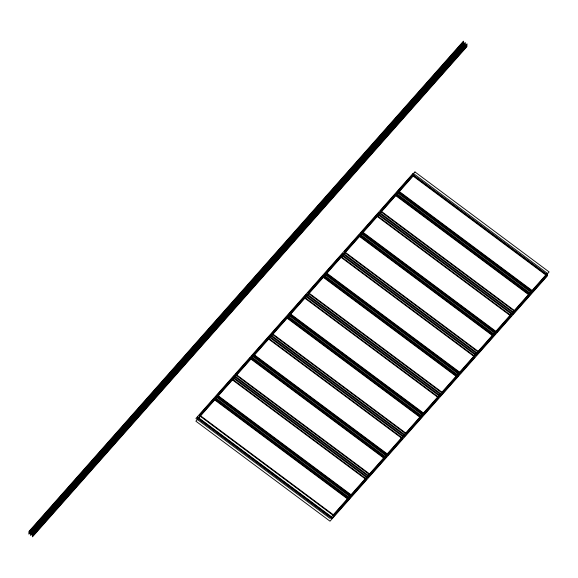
<?xml version="1.0" encoding="UTF-8"?>
<svg xmlns="http://www.w3.org/2000/svg" width="578" height="578" viewBox="0 0 578 578"><rect width="100%" height="100%" fill="white"/><g stroke="black" fill="none" stroke-linecap="round" stroke-linejoin="round"><path stroke-width="0.87" d="M28.958 531.413L463.44 41.161M28.943 532.1L463.426 41.847M28.929 532.793L463.411 42.541M28.914 533.487L463.397 43.234M28.9 534.173L463.383 43.921M30.75 532.743L465.232 42.49M30.735 533.436L465.218 43.184M30.721 534.123L465.203 43.877M30.706 534.816L465.189 44.564M30.692 535.51L465.174 45.257M32.527 534.31L467.017 43.827M32.52 534.766L467.002 44.513M32.505 535.459L466.988 45.207M32.491 536.153L466.973 45.9M32.476 536.839L466.959 46.587M197.719 417.07L331.859 517.057M197.705 417.757L331.844 517.751M413.169 173.292L195.928 418.421L330.06 518.415L547.301 273.286L413.169 173.292M214.012 398.683L199.533 415.026L333.665 515.02L348.151 498.677L214.012 398.683M233.924 376.213L215.825 396.638L349.965 496.632L368.063 476.207L233.924 376.213M250.223 357.825L235.737 374.168L369.877 474.162L384.356 457.819L250.223 357.825M270.136 335.356L252.03 355.788L386.169 455.782L404.275 435.35L270.136 335.356M286.428 316.975L271.942 333.318L406.081 433.312L420.567 416.969L286.428 316.975M306.34 294.505L288.234 314.931L422.374 414.925L440.479 394.499L306.34 294.505M322.632 276.118L308.153 292.461L442.286 392.455L456.772 376.112L322.632 276.118M342.552 253.648L324.446 274.08L458.585 374.067L476.684 353.642L342.552 253.648M358.844 235.268L344.358 251.611L478.497 351.597L492.976 335.262L358.844 235.268M378.756 212.798L360.65 233.223L494.79 333.217L512.896 312.792L378.756 212.798M395.049 194.41L380.562 210.753L514.702 310.747L529.188 294.404L395.049 194.41M414.961 171.941L396.862 192.366L530.994 292.36L549.1 271.935L414.961 171.941M213.997 399.376L199.518 415.712L333.651 515.706L348.137 499.37L213.997 399.376M216.714 396.313L214.9 398.35L349.04 498.344L350.853 496.3L216.714 396.313M232.103 378.944L217.617 395.287L351.756 495.281L366.242 478.938L232.103 378.944M234.82 375.881L233.006 377.925L367.146 477.919L368.952 475.875L234.82 375.881M250.209 358.519L235.723 374.862L369.862 474.856L384.341 458.513L250.209 358.519M252.918 355.456L251.112 357.5L385.251 457.494L387.058 455.45L252.918 355.456M268.308 338.094L253.829 354.437L387.961 454.431L402.447 438.088L268.308 338.094M271.024 335.03L269.218 337.068L403.35 437.062L405.164 435.024L271.024 335.03M286.413 317.662L271.927 334.005L406.067 433.999L420.553 417.656L286.413 317.662M289.13 314.598L287.317 316.643L421.456 416.637L423.269 414.592L289.13 314.598M304.519 297.236L290.033 313.579L424.173 413.573L438.651 397.231L304.519 297.236M307.229 294.173L305.422 296.218L439.562 396.212L441.368 394.167L307.229 294.173M322.618 276.811L308.139 293.154L442.271 393.148L456.757 376.805L322.618 276.811M325.335 273.748L323.528 275.793L457.66 375.779L459.474 373.742L325.335 273.748M340.724 256.386L326.238 272.722L460.377 372.716L474.863 356.38L340.724 256.386M343.44 253.323L341.627 255.36L475.766 355.354L477.58 353.31L343.44 253.323M358.83 235.954L344.344 252.297L478.483 352.291L492.962 335.948L358.83 235.954M361.539 232.891L359.733 234.935L493.872 334.929L495.678 332.885L361.539 232.891M376.928 215.529L362.449 231.872L496.589 331.866L511.068 315.523L376.928 215.529M379.645 212.466L377.839 214.51L511.971 314.504L513.784 312.46L379.645 212.466M395.034 195.104L380.548 211.447L514.687 311.441L529.173 295.098L395.034 195.104M397.751 192.041L395.937 194.078L530.077 294.072L531.89 292.034L397.751 192.041M413.14 174.672L398.654 191.015L532.793 291.009L547.272 274.666L413.14 174.672M215.796 398.018L197.69 418.45L331.83 518.444L349.936 498.012L215.796 398.018M232.089 379.638L217.603 395.981L351.742 495.975L366.228 479.632L232.089 379.638M252.001 357.168L233.895 377.593L368.034 477.587L386.14 457.162L252.001 357.168M268.293 338.78L253.814 355.123L387.946 455.117L402.433 438.774L268.293 338.78M288.205 316.311L270.107 336.743L404.246 436.737L422.345 416.305L288.205 316.311M304.505 297.93L290.019 314.273L424.158 414.267L438.637 397.924L304.505 297.93M324.417 275.46L306.311 295.885L440.45 395.879L458.556 375.454L324.417 275.46M340.709 257.073L326.223 273.416L460.363 373.41L474.849 357.067L340.709 257.073M360.621 234.603L342.523 255.028L476.655 355.022L494.761 334.597L360.621 234.603M376.914 216.223L362.435 232.558L496.574 332.552L511.053 316.217L376.914 216.223M396.833 193.753L378.727 214.178L512.867 314.172L530.965 293.747L396.833 193.753M413.125 175.365L398.639 191.708L532.779 291.702L547.258 275.359L413.125 175.365M413.111 176.059L195.863 421.181L330.002 521.175L547.243 276.053L413.111 176.059"/></g></svg>
